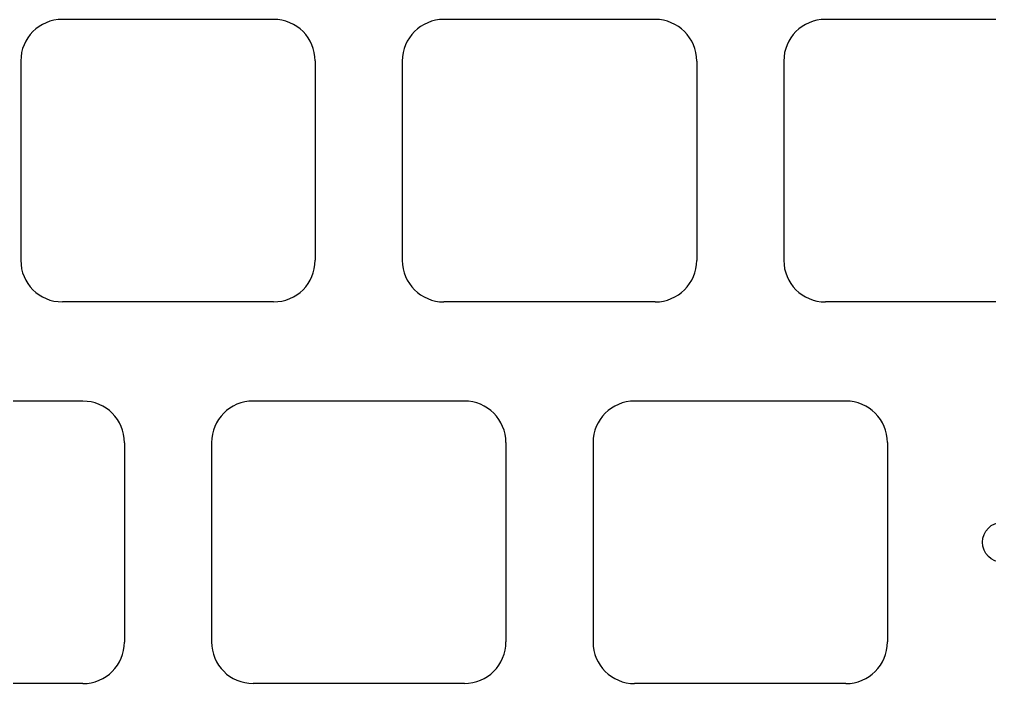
# Model space of a CAD drawing. Header units: millimetres. Extents: x -9 to 276, y -90 to 14.
# Drawn here: x 178.32 to 226.77, y -64.21 to -31.05 of the extents above; entities that cross this region are included whole.
import ezdxf

# ---------------------------------------------------------------- set-up
doc = ezdxf.new("R2010")
doc.units = ezdxf.units.MM
doc.layers.add('BLACK', color=7, linetype='CONTINUOUS')

msp = doc.modelspace()

# ---------------------------------------------------------------- linework, layer by layer
at = {"layer": 'BLACK', "linetype": 'Continuous'}
for p, q in [((191.01395, -31.05205), (180.463949, -31.05205)), ((210.0654, -31.0541), (199.515399, -31.0541)), ((229.1154, -31.0541), (218.565399, -31.0541)), ((178.38895, -33.12705), (178.38895, -43.077051)), ((193.08895, -33.12705), (193.08895, -43.07705)), ((197.4404, -33.1291), (197.4404, -43.079101)), ((212.1404, -33.1291), (212.1404, -43.0791)), ((216.4904, -33.1291), (216.4904, -43.079101)), ((191.01395, -45.15205), (180.46395, -45.15205)), ((210.0654, -45.1541), (199.5154, -45.1541)), ((229.1154, -45.1541), (218.5654, -45.1541)), ((181.49185, -50.10615), (170.941849, -50.10615)), ((200.53895, -50.10205), (189.988949, -50.10205)), ((219.5904, -50.1041), (209.040399, -50.1041)), ((183.56685, -52.18115), (183.56685, -62.13115)), ((187.91395, -52.17705), (187.91395, -62.127051)), ((202.61395, -52.17705), (202.61395, -62.12705)), ((206.9654, -52.1791), (206.9654, -62.129101)), ((221.6654, -52.1791), (221.6654, -62.1291)), ((181.49185, -64.20615), (170.94185, -64.20615)), ((200.53895, -64.20205), (189.98895, -64.20205)), ((219.5904, -64.2041), (209.0404, -64.2041))]:
    msp.add_line(p, q, dxfattribs=at)
at = {"layer": 'BLACK'}
msp.add_circle((227.410825, -57.15205), 1, dxfattribs=at)
for centre, radius, start, end in [((180.463954, -33.127054), 2.075004, 90.0001381, 179.9998896), ((191.01395, -33.12705), 2.075, 0, 90), ((199.515404, -33.129104), 2.075004, 90.0001381, 179.9998896), ((210.0654, -33.1291), 2.075, 0, 90), ((218.565404, -33.129104), 2.075004, 90.0001381, 179.9998896), ((180.463952, -43.077048), 2.075002, 180.0000828, 269.9999448), ((191.01395, -43.07705), 2.075, 270, 0), ((199.515402, -43.079098), 2.075002, 180.0000828, 269.9999448), ((210.0654, -43.0791), 2.075, 270, 0), ((218.565402, -43.079098), 2.075002, 180.0000828, 269.9999448), ((181.49185, -52.18115), 2.075, 0, 90), ((189.988954, -52.177054), 2.075004, 90.0001381, 179.9998896), ((200.53895, -52.17705), 2.075, 0, 90), ((209.040404, -52.179104), 2.075004, 90.0001381, 179.9998896), ((219.5904, -52.1791), 2.075, 0, 90), ((181.49185, -62.13115), 2.075, 270, 0), ((189.988952, -62.127048), 2.075002, 180.0000828, 269.9999448), ((200.53895, -62.12705), 2.075, 270, 0), ((209.040402, -62.129098), 2.075002, 180.0000828, 269.9999448), ((219.5904, -62.1291), 2.075, 270, 0)]:
    msp.add_arc(centre, radius, start, end, dxfattribs=at)

doc.saveas('drawing.dxf')
